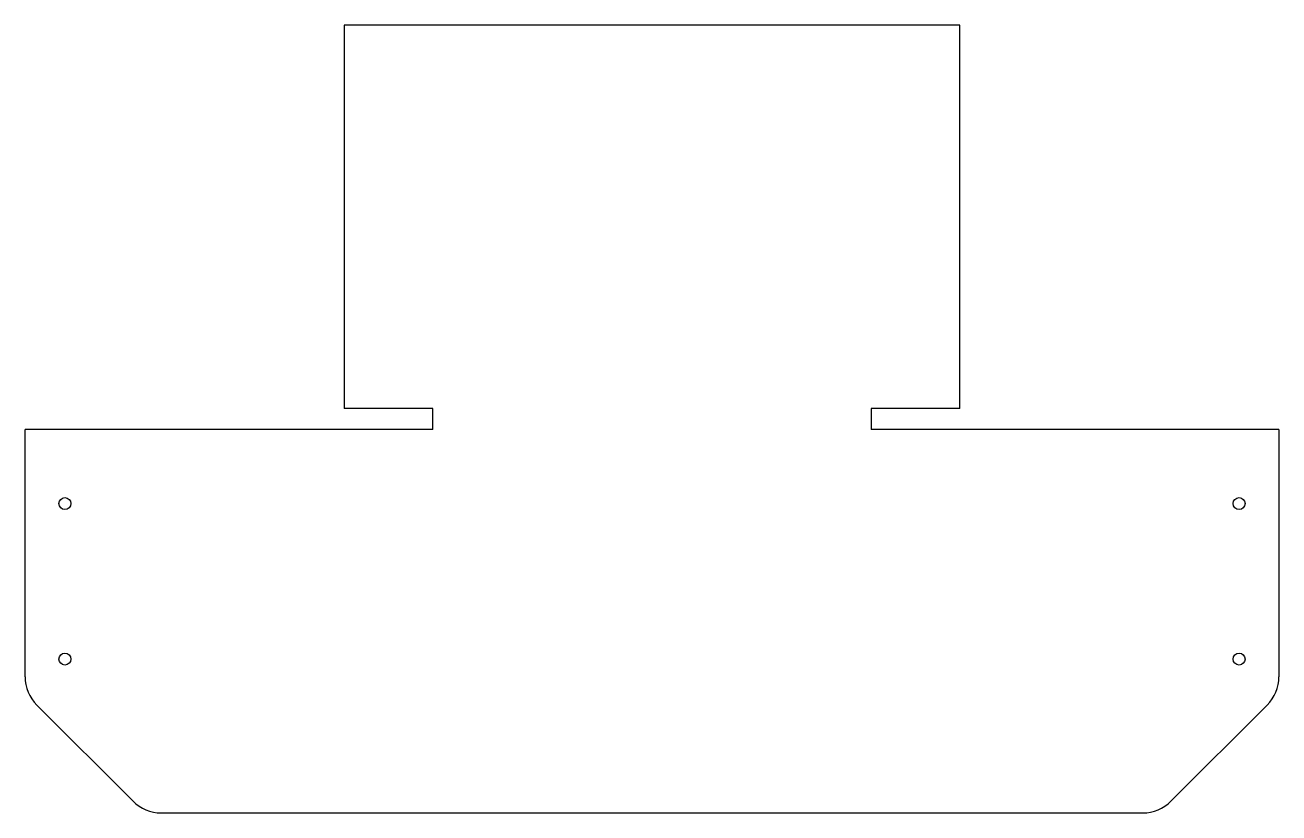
# Model space of a CAD drawing. Header units: millimetres. Extents: x -157 to 157, y -48 to 150.
import ezdxf

# ---------------------------------------------------------------- set-up
doc = ezdxf.new("R2010")
doc.units = ezdxf.units.MM

msp = doc.modelspace()

# ---------------------------------------------------------------- linework, layer by layer
at = {"color": 7, "linetype": 'Continuous', "lineweight": 25}
for p, q in [((-77.23, 149.54), (-77.23, 53.34)), ((77.23, 149.54), (-77.23, 149.54)), ((77.23, 53.34), (77.23, 149.54)), ((-54.99, 53.34), (-77.23, 53.34)), ((-54.99, 48.1), (-54.99, 53.34)), ((77.23, 53.34), (54.99, 53.34)), ((54.99, 53.34), (54.99, 48.1)), ((-157.24, -13.96), (-157.24, 48.1)), ((-54.99, 48.1), (-157.24, 48.1)), ((157.24, 48.1), (54.99, 48.1)), ((157.24, 48.1), (157.24, -13.96)), ((-154.31, -21.03), (-130.17, -45.17)), ((130.17, -45.17), (154.31, -21.03)), ((-123.1, -48.1), (123.1, -48.1))]:
    msp.add_line(p, q, dxfattribs=at)
for centre in [(-147.24, 29.5), (147.24, 29.5), (-147.24, -9.5), (147.24, -9.5)]:
    msp.add_circle(centre, 1.5, dxfattribs=at)
for centre, start, end in [((-147.24, -13.96), 180, 225), ((147.24, -13.96), 315, 0), ((-123.1, -38.1), 225, 270), ((123.1, -38.1), 270, 315)]:
    msp.add_arc(centre, 10, start, end, dxfattribs=at)

doc.saveas('drawing.dxf')
